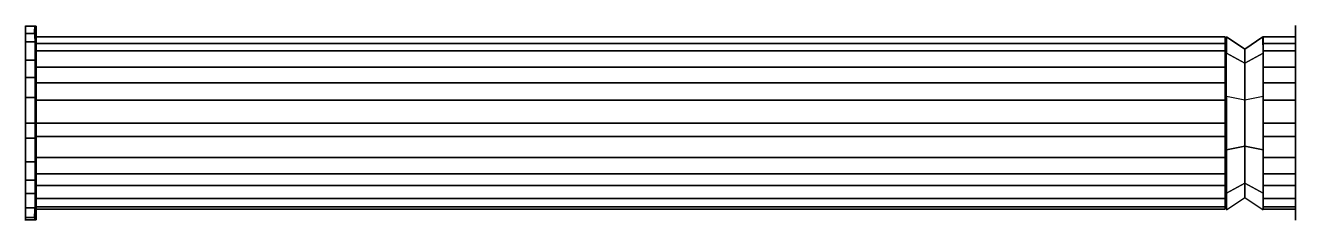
# Model space of a CAD drawing. Header units: millimetres. Extents: x 0 to 58.7, y -9 to 0.
import ezdxf

# ---------------------------------------------------------------- set-up
doc = ezdxf.new("R2010")
doc.units = ezdxf.units.MM
doc.layers.add('Bucha', color=7, linetype='Continuous')

# ---------------------------------------------------------------- blocks, each defined once
blk = doc.blocks.new('06')
for points in [[(137.736, 32.377, 1.568), (137.427, 32.377, -0.296), (137.427, 30.877, -0.296), (137.736, 30.877, 1.568)], [(137.427, 32.377, -0.296), (138.072, 32.377, -2.195), (138.072, 30.877, -2.195), (137.427, 30.877, -0.296)], [(138.829, 32.377, 3.051), (137.736, 32.377, 1.568), (137.736, 30.877, 1.568), (138.829, 30.877, 3.051)], [(138.072, 32.377, -2.195), (139.543, 32.377, -3.535), (139.543, 30.877, -3.535), (138.072, 30.877, -2.195)], [(140.355, 32.377, 3.857), (138.829, 32.377, 3.051), (138.829, 30.877, 3.051), (140.355, 30.877, 3.857)], [(139.543, 32.377, -3.535), (141.416, 32.377, -4), (141.416, 30.877, -4), (139.543, 30.877, -3.535)], [(142.034, 32.377, 3.952), (140.355, 32.377, 3.857), (140.355, 30.877, 3.857), (142.034, 30.877, 3.952)], [(141.416, 30.877, -4), (141.416, 32.377, -4), (142.996, 32.377, -3.674), (142.996, 30.877, -3.674)], [(143.757, 32.377, 3.243), (142.034, 32.377, 3.952), (142.034, 30.877, 3.952), (143.757, 30.877, 3.243)], [(142.996, 30.877, -3.674), (142.996, 32.377, -3.674), (144.297, 32.377, -2.775), (144.297, 30.877, -2.775)], [(144.89, 32.377, 1.982), (143.757, 32.377, 3.243), (143.757, 30.877, 3.243), (144.89, 30.877, 1.982)], [(144.297, 32.377, -2.775), (145.284, 32.377, -1.016), (145.284, 30.877, -1.016), (144.297, 30.877, -2.775)], [(145.387, 32.377, 0.475), (144.89, 32.377, 1.982), (144.89, 30.877, 1.982), (145.387, 30.877, 0.475)], [(145.284, 32.377, -1.016), (145.387, 32.377, 0.475), (145.387, 30.877, 0.475), (145.284, 30.877, -1.016)]]:
    blk.add_3dface(points)

msp = doc.modelspace()

# ---------------------------------------------------------------- linework, layer by layer
at = {"extrusion": (-1, 2e-16, 1e-16)}
msp.add_circle((4.5, 4.5, -0.444), 4, dxfattribs=at)
for points in [[(0, -3.413, 0.133), (0, -0.133, 3.413), (0, 0, 4.5), (0, -4.5)], [(0, -0.133, 3.413), (0, 0, 4.5), (0, -4.5), (0, -3.413, 0.133)], [(58.698, -8.981, 4.5), (58.698, -4.481, 9), (58.698, 0.019, 4.5), (58.698, -4.481)], [(58.698, -3.394, 0.133), (58.698, -0.114, 3.413), (58.698, 0.019, 4.5), (58.698, -4.481)], [(58.698, -0.114, 3.413), (58.698, 0.019, 4.5), (58.698, -4.481), (58.698, -3.394, 0.133)], [(58.698, -4.481, 9), (58.698, 0.019, 4.5), (58.698, -0.114, 5.587), (58.698, -3.394, 8.867)], [(58.698, -3.394, 8.867), (58.698, -4.481, 9), (58.698, 0.019, 4.5), (58.698, -0.114, 5.587)], [(0, -9, 4.5), (0, -4.5, 9), (0, 0, 4.5), (0, -4.5)], [(0, -4.5, 9), (0, 0, 4.5), (0, -0.133, 5.587), (0, -3.413, 8.867)], [(0, -3.413, 8.867), (0, -4.5, 9), (0, 0, 4.5), (0, -0.133, 5.587)], [(0.5, -0.36, 6.264), (0.5, -0.012, 4.167), (0, -0.012, 4.167), (0, -0.36, 6.264)], [(0.5, -0.012, 4.167), (0.5, -0.738, 2.03), (0, -0.738, 2.03), (0, -0.012, 4.167)], [(0, -1.749, 0.939), (0, -0.939, 1.749), (0, -0.133, 3.413), (0, -3.413, 0.133)], [(0, -3.413, 8.867), (0, -0.133, 5.587), (0, -0.939, 7.251), (0, -1.749, 8.061)], [(0.5, -1.59, 7.932), (0.5, -0.36, 6.264), (0, -0.36, 6.264), (0, -1.59, 7.932)], [(0.444, -0.736, 6.966), (0.415, -0.181, 5.687), (0.444, 0, 4.5), (0.444, -0.5, 4.5)], [(0.444, -0.736, 2.034), (0.472, -0.181, 3.313), (0.444, 0, 4.5), (0.444, -0.5, 4.5)], [(0.444, -8.5, 4.5), (0.444, -4.5, 8.5), (0.444, -0.5, 4.5), (0.444, -4.5, 0.5)], [(0.444, -3.534, 0.619), (0.444, -0.619, 3.534), (0.444, -0.5, 4.5), (0.444, -4.5, 0.5)], [(0.444, -0.619, 3.534), (0.444, -0.5, 4.5), (0.444, -4.5, 0.5), (0.444, -3.534, 0.619)], [(0.444, -4.5, 8.5), (0.444, -0.5, 4.5), (0.444, -0.619, 5.466), (0.444, -3.534, 8.381)], [(0.444, -3.534, 8.381), (0.444, -4.5, 8.5), (0.444, -0.5, 4.5), (0.444, -0.619, 5.466)], [(55.444, -0.82, 6.068), (55.444, -0.511, 4.204), (0.444, -0.511, 4.204), (0.444, -0.82, 6.068)], [(55.444, -0.511, 4.204), (55.444, -1.156, 2.305), (0.444, -1.156, 2.305), (0.444, -0.511, 4.204)], [(0.444, -0.572, 5.258), (0.444, -0.736, 5.853), (0.444, -0.736, 6.966)], [(0.444, -0.572, 3.742), (0.444, -0.736, 3.147), (0.444, -0.736, 2.034)], [(55.507, -0.505, 4.5), (55.5, -1.264, 6.851), (56.349, -1.727, 6.515), (56.349, -1.072, 4.5)], [(56.349, -1.727, 2.485), (55.5, -1.264, 2.149), (55.507, -0.505, 4.5), (56.349, -1.072, 4.5)], [(56.349, -1.072, 4.5), (56.349, -1.727, 6.515), (57.198, -1.264, 6.851), (57.191, -0.505, 4.5)], [(56.349, -1.072, 4.5), (57.191, -0.505, 4.5), (57.198, -1.264, 2.149), (56.349, -1.727, 2.485)], [(58.698, -1.73, 0.939), (58.698, -0.92, 1.749), (58.698, -0.114, 3.413), (58.698, -3.394, 0.133)], [(58.698, -3.394, 8.867), (58.698, -0.114, 5.587), (58.698, -0.92, 7.251), (58.698, -1.73, 8.061)], [(0.5, -0.738, 2.03), (0.5, -2.393, 0.524), (0, -2.393, 0.524), (0, -0.738, 2.03)], [(0.444, -2.055, 1.334), (0.444, -1.334, 2.055), (0.444, -0.619, 3.534), (0.444, -3.534, 0.619)], [(0.444, -3.534, 8.381), (0.444, -0.619, 5.466), (0.444, -1.334, 6.945), (0.444, -2.055, 7.666)], [(0.444, -1.214, 7.575), (0.444, -0.736, 6.966), (0.444, -0.736, 5.853), (0.444, -1.214, 6.781)], [(0.444, -1.214, 1.425), (0.444, -0.736, 2.034), (0.444, -0.736, 3.147), (0.444, -1.214, 2.219)], [(55.444, -1.913, 7.551), (55.444, -0.82, 6.068), (0.444, -0.82, 6.068), (0.444, -1.913, 7.551)], [(55.444, -1.156, 2.305), (55.444, -2.627, 0.965), (0.444, -2.627, 0.965), (0.444, -1.156, 2.305)], [(0.5, -3.306, 8.839), (0.5, -1.59, 7.932), (0, -1.59, 7.932), (0, -3.306, 8.839)], [(0.444, -1.69, 8.015), (0.444, -1.214, 7.575), (0.444, -1.214, 6.781), (0.444, -1.69, 7.347)], [(0.444, -1.69, 0.985), (0.444, -1.214, 1.425), (0.444, -1.214, 2.219), (0.444, -1.69, 1.653)], [(0.444, -2.529, 8.545), (0.444, -1.69, 8.015), (0.444, -1.69, 7.347), (0.444, -2.529, 7.981)], [(0.444, -2.529, 0.455), (0.444, -1.69, 0.985), (0.444, -1.69, 1.653), (0.444, -2.529, 1.019)], [(56.349, -1.727, 6.515), (56.349, -3.441, 7.76), (55.5, -3.264, 8.304), (55.5, -1.264, 6.851)], [(56.349, -3.441, 1.24), (55.5, -3.264, 0.696), (55.5, -1.264, 2.149), (56.349, -1.727, 2.485)], [(57.198, -1.264, 6.851), (57.198, -3.264, 8.304), (56.349, -3.441, 7.76), (56.349, -1.727, 6.515)], [(56.349, -1.727, 2.485), (57.198, -1.264, 2.149), (57.198, -3.264, 0.696), (56.349, -3.441, 1.24)], [(55.444, -3.439, 8.357), (55.444, -1.913, 7.551), (0.444, -1.913, 7.551), (0.444, -3.439, 8.357)], [(0.5, -2.393, 0.524), (0.5, -4.5), (0, -4.5), (0, -2.393, 0.524)], [(0.444, -3.143, 8.791), (0.444, -2.529, 8.545), (0.444, -2.529, 7.981), (0.444, -3.143, 8.263)], [(0.444, -3.143, 0.209), (0.444, -2.529, 0.455), (0.444, -2.529, 1.019), (0.444, -3.143, 0.737)], [(55.444, -2.627, 0.965), (55.444, -4.5, 0.5), (0.444, -4.5, 0.5), (0.444, -2.627, 0.965)], [(0.5, -5.196, 8.946), (0.5, -3.306, 8.839), (0, -3.306, 8.839), (0, -5.196, 8.946)], [(0.444, -3.922, 8.963), (0.444, -3.143, 8.791), (0.444, -3.143, 8.263), (0.444, -3.922, 8.458)], [(0.444, -3.922, 0.037), (0.444, -3.143, 0.209), (0.444, -3.143, 0.737), (0.444, -3.922, 0.542)], [(55.444, -5.119, 8.452), (55.444, -3.439, 8.357), (0.444, -3.439, 8.357), (0.444, -5.119, 8.452)], [(56.349, -3.441, 7.76), (55.5, -3.264, 8.304), (55.5, -5.736, 8.304), (56.349, -5.559, 7.76)], [(56.349, -5.559, 1.24), (56.349, -3.441, 1.24), (55.5, -3.264, 0.696), (55.5, -5.736, 0.696)], [(56.349, -5.559, 7.76), (57.198, -5.736, 8.304), (57.198, -3.264, 8.304), (56.349, -3.441, 7.76)], [(57.198, -5.736, 0.696), (57.198, -3.264, 0.696), (56.349, -3.441, 1.24), (56.349, -5.559, 1.24)], [(0.444, -4.5, 9), (0.444, -3.922, 8.963), (0.444, -3.922, 8.458), (0.444, -4.5, 8.5)], [(0.444, -4.5), (0.444, -3.922, 0.037), (0.444, -3.922, 0.542), (0.444, -4.5, 0.5)], [(0, -4.5), (0.5, -4.5), (0.5, -6.278, 0.366), (0, -6.278, 0.366)], [(0, -9, 4.5), (0, -4.5, 9), (0, -5.587, 8.867), (0, -8.867, 5.587)], [(0, -8.867, 5.587), (0, -9, 4.5), (0, -4.5, 9), (0, -5.587, 8.867)], [(0, -8.867, 3.413), (0, -5.587, 0.133), (0, -4.5), (0, -9, 4.5)], [(0, -5.587, 0.133), (0, -4.5), (0, -9, 4.5), (0, -8.867, 3.413)], [(0.444, -4.5, 0.5), (55.444, -4.5, 0.5), (55.444, -6.081, 0.826), (0.444, -6.081, 0.826)], [(0.444, -8.5, 4.5), (0.444, -4.5, 8.5), (0.444, -5.466, 8.381), (0.444, -8.381, 5.466)], [(0.444, -8.381, 5.466), (0.444, -8.5, 4.5), (0.444, -4.5, 8.5), (0.444, -5.466, 8.381)], [(0.444, -8.381, 3.534), (0.444, -5.466, 0.619), (0.444, -4.5, 0.5), (0.444, -8.5, 4.5)], [(0.444, -5.466, 0.619), (0.444, -4.5, 0.5), (0.444, -8.5, 4.5), (0.444, -8.381, 3.534)], [(0.444, -4.5, 8.5), (0.444, -5.078, 8.458), (0.444, -5.078, 8.963), (0.444, -4.5, 9)], [(0.444, -4.5, 0.5), (0.444, -5.078, 0.542), (0.444, -5.078, 0.037), (0.444, -4.5)], [(58.698, -8.981, 4.5), (58.698, -4.481, 9), (58.698, -5.568, 8.867), (58.698, -8.848, 5.587)], [(58.698, -8.848, 5.587), (58.698, -8.981, 4.5), (58.698, -4.481, 9), (58.698, -5.568, 8.867)], [(58.698, -8.848, 3.413), (58.698, -5.568, 0.133), (58.698, -4.481), (58.698, -8.981, 4.5)], [(58.698, -5.568, 0.133), (58.698, -4.481), (58.698, -8.981, 4.5), (58.698, -8.848, 3.413)], [(0.5, -7.134, 8.148), (0.5, -5.196, 8.946), (0, -5.196, 8.946), (0, -7.134, 8.148)], [(0.444, -5.078, 8.458), (0.444, -5.857, 8.263), (0.444, -5.857, 8.791), (0.444, -5.078, 8.963)], [(0.444, -5.078, 0.542), (0.444, -5.857, 0.737), (0.444, -5.857, 0.209), (0.444, -5.078, 0.037)], [(55.444, -6.842, 7.743), (55.444, -5.119, 8.452), (0.444, -5.119, 8.452), (0.444, -6.842, 7.743)], [(0, -8.867, 5.587), (0, -5.587, 8.867), (0, -7.251, 8.061), (0, -8.061, 7.251)], [(0, -8.061, 1.749), (0, -7.251, 0.939), (0, -5.587, 0.133), (0, -8.867, 3.413)], [(0.444, -8.381, 5.466), (0.444, -5.466, 8.381), (0.444, -6.945, 7.666), (0.444, -7.666, 6.945)], [(0.444, -7.666, 2.055), (0.444, -6.945, 1.334), (0.444, -5.466, 0.619), (0.444, -8.381, 3.534)], [(0.444, -5.857, 8.263), (0.444, -6.471, 7.981), (0.444, -6.471, 8.545), (0.444, -5.857, 8.791)], [(0.444, -5.857, 0.737), (0.444, -6.471, 1.019), (0.444, -6.471, 0.455), (0.444, -5.857, 0.209)], [(55.5, -5.736, 8.304), (56.349, -5.559, 7.76), (56.349, -7.273, 6.515), (55.5, -7.736, 6.851)], [(55.5, -5.736, 0.696), (55.5, -7.736, 2.149), (56.349, -7.273, 2.485), (56.349, -5.559, 1.24)], [(57.198, -7.736, 6.851), (56.349, -7.273, 6.515), (56.349, -5.559, 7.76), (57.198, -5.736, 8.304)], [(56.349, -5.559, 1.24), (56.349, -7.273, 2.485), (57.198, -7.736, 2.149), (57.198, -5.736, 0.696)], [(58.698, -8.848, 5.587), (58.698, -5.568, 8.867), (58.698, -7.232, 8.061), (58.698, -8.042, 7.251)], [(58.698, -8.042, 1.749), (58.698, -7.232, 0.939), (58.698, -5.568, 0.133), (58.698, -8.848, 3.413)], [(0, -6.278, 0.366), (0.5, -6.278, 0.366), (0.5, -7.741, 1.378), (0, -7.741, 1.378)], [(0.444, -6.081, 0.826), (55.444, -6.081, 0.826), (55.444, -7.381, 1.725), (0.444, -7.381, 1.725)], [(0.444, -6.471, 7.981), (0.444, -7.31, 7.347), (0.444, -7.31, 8.015), (0.444, -6.471, 8.545)], [(0.444, -6.471, 1.019), (0.444, -7.31, 1.653), (0.444, -7.31, 0.985), (0.444, -6.471, 0.455)], [(55.444, -7.974, 6.482), (55.444, -6.842, 7.743), (0.444, -6.842, 7.743), (0.444, -7.974, 6.482)], [(0.5, -8.409, 6.73), (0.5, -7.134, 8.148), (0, -7.134, 8.148), (0, -8.409, 6.73)], [(0.444, -7.31, 7.347), (0.444, -7.786, 6.781), (0.444, -7.786, 7.575), (0.444, -7.31, 8.015)], [(0.444, -7.31, 1.653), (0.444, -7.786, 2.219), (0.444, -7.786, 1.425), (0.444, -7.31, 0.985)], [(55.444, -7.381, 1.725), (55.444, -8.369, 3.484), (0.444, -8.369, 3.484), (0.444, -7.381, 1.725)], [(56.349, -7.273, 6.515), (55.5, -7.736, 6.851), (55.5, -8.5, 4.5), (56.349, -7.928, 4.5)], [(55.5, -8.5, 4.5), (56.349, -7.928, 4.5), (56.349, -7.273, 2.485), (55.5, -7.736, 2.149)], [(56.349, -7.928, 4.5), (57.198, -8.5, 4.5), (57.198, -7.736, 6.851), (56.349, -7.273, 6.515)], [(57.198, -7.736, 2.149), (56.349, -7.273, 2.485), (56.349, -7.928, 4.5), (57.198, -8.5, 4.5)], [(0.5, -7.741, 1.378), (0.5, -8.852, 3.357), (0, -8.852, 3.357), (0, -7.741, 1.378)], [(0.444, -7.786, 6.781), (0.444, -8.264, 5.853), (0.444, -8.264, 6.966), (0.444, -7.786, 7.575)], [(0.444, -7.786, 2.219), (0.444, -8.264, 3.147), (0.444, -8.264, 2.034), (0.444, -7.786, 1.425)], [(55.444, -8.472, 4.975), (55.444, -7.974, 6.482), (0.444, -7.974, 6.482), (0.444, -8.472, 4.975)], [(0.5, -8.968, 5.035), (0.5, -8.409, 6.73), (0, -8.409, 6.73), (0, -8.968, 5.035)], [(0.444, -8.5, 4.5), (0.444, -9, 4.5), (0.415, -8.819, 5.687), (0.444, -8.264, 6.966)], [(0.444, -8.264, 6.966), (0.444, -8.264, 6.966), (0.444, -8.264, 5.853), (0.444, -8.428, 5.258)], [(0.444, -8.5, 4.5), (0.444, -9, 4.5), (0.472, -8.819, 3.313), (0.444, -8.264, 2.034)], [(0.444, -8.264, 2.034), (0.444, -8.264, 2.034), (0.444, -8.264, 3.147), (0.444, -8.428, 3.742)], [(55.444, -8.369, 3.484), (55.444, -8.472, 4.975), (0.444, -8.472, 4.975), (0.444, -8.369, 3.484)], [(0.5, -8.852, 3.357), (0.5, -8.968, 5.035), (0, -8.968, 5.035), (0, -8.852, 3.357)]]:
    msp.add_3dface(points)

# ---------------------------------------------------------------- block references
at = {"layer": 'Bucha', "color": 2, "rotation": 270}
msp.add_blockref('06', (26.321, 136.916, 4.5), dxfattribs=at)

doc.saveas('drawing.dxf')
